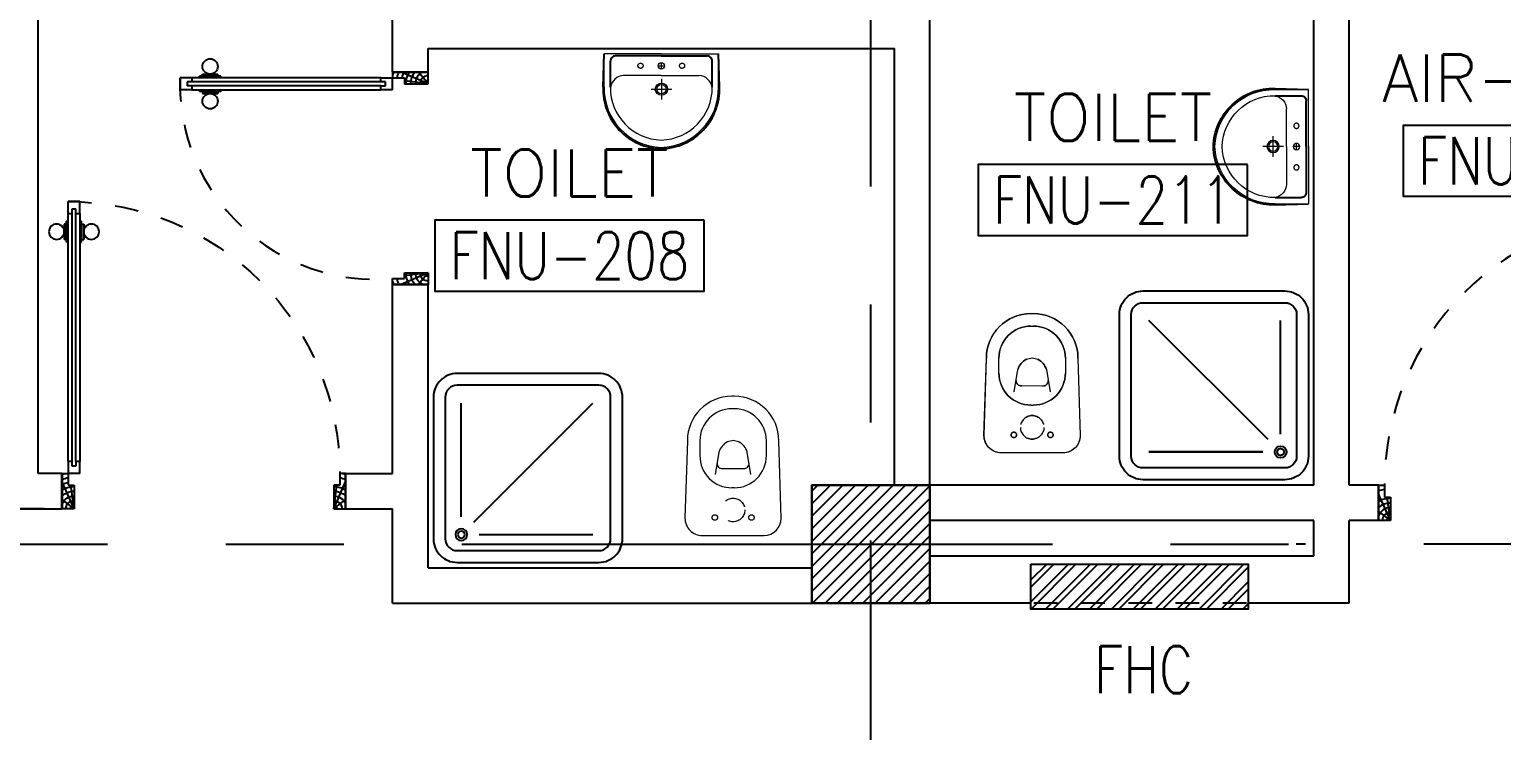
# Model space of a CAD drawing. Extents: x 88852.7 to 88945.7, y 39921.6 to 40001.1.
# Drawn here: x 88871.61 to 88877.84, y 39979.31 to 39982.28 of the extents above; entities that cross this region are included whole.
import ezdxf
from ezdxf.enums import TextEntityAlignment as Align

# ---------------------------------------------------------------- set-up
doc = ezdxf.new("R2010")
doc.units = 0
doc.header["$MEASUREMENT"] = 0
for name, pattern in [('CENTERX2', [4, 2.5, -0.5, 0.5, -0.5]), ('DASHED', [0.75, 0.5, -0.25]), ('HIDDEN', [0.375, 0.25, -0.125]), ('HIDDEN2', [0.1875, 0.125, -0.0625])]:
    doc.linetypes.add(name, pattern=pattern)
doc.layers.get('0').update_dxf_attribs({"linetype": 'CONTINUOUS'})
for name, color, linetype in [('AXES', 11, 'CENTERX2'), ('COL', 2, 'CONTINUOUS'), ('DOOR', 7, 'CONTINUOUS'), ('FHC', 4, 'CONTINUOUS'), ('FIX', 3, 'CONTINUOUS'), ('HAT', 8, 'CONTINUOUS'), ('RM-BOX', 4, 'CONTINUOUS'), ('RM-NAME', 2, 'CONTINUOUS'), ('RM-NO', 2, 'CONTINUOUS'), ('WALL', 4, 'CONTINUOUS')]:
    doc.layers.add(name, color=color, linetype=linetype)
doc.styles.add('ROMANS', font='ROMANS.shx', dxfattribs={"width": 0.6})

# ---------------------------------------------------------------- blocks, each defined once
blk = doc.blocks.new('WC1')
at = {"layer": 'FIX', "lineweight": 20}
for p, q in [((-210, 203.8), (-538, 193.8)), ((-475, 140.8), (-538, 140.8)), ((-137, 0), (-137, 130.8)), ((-394.8, 75.7), (-490.4, 60.1)), ((-727, 4.8), (-727, -4.8)), ((-674, 4.8), (-674, -4.8)), ((-533.7, 24.2), (-539.5, 0)), ((-539.5, 0), (-533.7, -24.2)), ((-339, 4.8), (-339, -4.8)), ((-137, -130.8), (-137, 0)), ((-490.4, -60.1), (-394.8, -75.7)), ((-538, -140.8), (-475, -140.8)), ((-538, -193.8), (-210, -203.8)), ((-213.2, -203.8), (-210, -203.8))]:
    blk.add_line(p, q, dxfattribs=at)
at = {"layer": 'FIX', "linetype": 'Continuous', "lineweight": 20}
blk.add_line((-420.1, -47.3), (-420.4, 44.6), dxfattribs=at)
at = {"layer": 'FIX', "linetype": 'HIDDEN', "lineweight": 20, "ltscale": 0.05}
for centre in [(-213.2, 77.5), (-213.2, -77.5)]:
    blk.add_circle(centre, 11.6, dxfattribs=at)
at = {"layer": 'FIX', "linetype": 'HIDDEN2', "lineweight": 20, "ltscale": 0.3}
blk.add_circle((-245, 0), 49.8, dxfattribs=at)
at = {"layer": 'FIX', "lineweight": 20}
for centre, radius, start, end in [((-538, 4.8), 189, 90, 180), ((-210, 130.8), 73, 360, 90), ((-538, 4.8), 136, 90, 180), ((-475, 4.8), 136, 360, 90), ((-473, -6.9), 68.2, 128.92417, 152.84682), ((-464.4, -17.6), 82, 108.49595, 128.92417), ((-538, -4.8), 189, 180, 270), ((-538, -4.8), 136, 180, 270), ((-473, 6.9), 68.2, 207.15318, 231.07583), ((-464.4, 17.6), 82, 231.07583, 251.50405), ((-475, -4.8), 136, 270, 0), ((-210, -130.8), 73, 270, 0)]:
    blk.add_arc(centre, radius, start, end, dxfattribs=at)
at = {"layer": 'FIX', "linetype": 'Continuous', "lineweight": 20}
for centre, start, end in [((-442.7, 45.5), 357.66621, 91.61215), ((-442.4, -45.6), 268.38785, 2.33379)]:
    blk.add_arc(centre, 22.3, start, end, dxfattribs=at)
blk = doc.blocks.new('LAV1')
at = {"layer": 'FIX', "linetype": 'DASHED', "lineweight": 20, "ltscale": 0.05}
for p, q in [((49.5, 220), (-50.5, 220)), ((-0.5, 170), (-0.5, 270)), ((-0.5, 170), (-0.5, 270))]:
    blk.add_line(p, q, dxfattribs=at)
at = {"layer": 'FIX', "linetype": 'ByBlock', "ltscale": 0.3}
for p, q in [((-280, 210), (-275, 50)), ((-245, 210), (-245, 85)), ((245, 210), (245, 85)), ((280, 210), (275, 50)), ((0, 60), (-220.2, 60)), ((0, 60), (220.2, 60))]:
    blk.add_line(p, q, dxfattribs=at)
at = {"layer": 'FIX', "linetype": 'Continuous', "lineweight": 20}
for p, q in [((-275, 210), (-275, 50)), ((0, 155), (-181.4, 155)), ((0, 155), (181.4, 155)), ((275, 210), (275, 50)), ((0, 50), (-275, 50)), ((0, 50), (-252.5, 50)), ((0, 50), (275, 50)), ((0, 50), (252.5, 50))]:
    blk.add_line(p, q, dxfattribs=at)
at = {"layer": 'FIX', "lineweight": 20}
for p, q in [((15.6, 107.5), (-15.5, 107.5)), ((0, 92), (0, 123))]:
    blk.add_line(p, q, dxfattribs=at)
for centre, radius in [((-0.5, 220), 29.5), ((-0.5, 220), 22.5), ((0, 107.5), 15.5)]:
    blk.add_circle(centre, radius, dxfattribs=at)
at = {"layer": 'FIX', "linetype": 'HIDDEN', "lineweight": 20, "ltscale": 0.05}
for centre in [(-100, 107.5), (100, 107.5)]:
    blk.add_circle(centre, 12.4, dxfattribs=at)
at = {"layer": 'FIX', "linetype": 'ByBlock', "ltscale": 0.3}
for centre, radius, start, end in [((6.9, 220), 287, 91.37765, 182.00641), ((-6.9, 220), 287, 357.99359, 88.62235), ((-220.1, 84.9), 24.9, 179.70214, 269.94861), ((220.1, 84.9), 24.9, 270.05139, 0.29786)]:
    blk.add_arc(centre, radius, start, end, dxfattribs=at)
at = {"layer": 'FIX', "linetype": 'Continuous', "lineweight": 20}
for centre, radius, start, end in [((8.4, 216.7), 283.4, 91.6988, 181.35097), ((-8.4, 216.7), 283.4, 358.64903, 88.3012), ((7.6, 212.5), 252.7, 91.73281, 180.48842), ((-7.6, 212.5), 252.7, 359.51158, 88.26719), ((-179.2, 221.8), 66.9, 190.20056, 268.07863), ((179.2, 221.8), 66.9, 271.92137, 349.79944)]:
    blk.add_arc(centre, radius, start, end, dxfattribs=at)
blk = doc.blocks.new('SHR1')
at = {"layer": 'FIX'}
for p, q in [((-195.7, 195.7), (-700, 700)), ((-142.7, 217.7), (-142.7, 700)), ((-217.7, 142.7), (-700, 142.7))]:
    blk.add_line(p, q, dxfattribs=at)
for points in [[(-825, 125), (-825, 725, -0.414214), (-725, 825), (-125, 825, -0.414214), (-25, 725), (-25, 125, -0.414214), (-125, 25), (-725, 25, -0.414214)], [(-775, 125), (-775, 725, -0.414214), (-725, 775), (-125, 775, -0.414214), (-75, 725), (-75, 125, -0.414214), (-125, 75), (-725, 75, -0.414214)]]:
    blk.add_lwpolyline(points, format="xyb", close=True, dxfattribs=at)
for radius in [25, 15]:
    blk.add_circle((-142.7, 142.7), radius, dxfattribs=at)
blk = doc.blocks.new('DOOR90')
at = {"layer": 'DOOR', "linetype": 'ByBlock'}
for p, q in [((0, 0), (-150, 0)), ((-200, -25), (-1000, -25)), ((-200, -42), (-1000, -42)), ((-200, -58), (-1000, -58)), ((-1000, -75), (-200, -75))]:
    blk.add_line(p, q, dxfattribs=at)
at = {"layer": 'DOOR', "color": 0, "linetype": 'ByBlock'}
for p, q in [((-150, 0), (-150, -25)), ((-150, 0), (0, 0)), ((0, -50), (0, 0)), ((-1050, -25), (-1050, -75)), ((-1050, -75), (-1050, -25)), ((-1000, -25), (-1050, -25)), ((-1020, -42), (-1020, -58)), ((-1000, -42), (-1020, -42)), ((-1000, -58), (-1020, -58)), ((-1000, -25), (-1000, -42)), ((-1000, -58), (-1000, -75)), ((-967.6, -25), (-967.6, -17.8)), ((-877.6, -17.8), (-967.6, -17.8)), ((-955, -17.8), (-955, -8.8)), ((-955, -8.8), (-890.2, -8.8)), ((-955, -17.8), (-890.2, -17.8)), ((-890.2, -17.8), (-890.2, -8.8)), ((-877.6, -25), (-877.6, -17.8)), ((-200, -42), (-200, -25)), ((-200, -25), (-150, -25)), ((-180, -42), (-200, -42)), ((-200, -75), (-200, -58)), ((-200, -58), (-180, -58)), ((-180, -58), (-180, -42)), ((-150, -75), (-150, -25)), ((-150, -25), (-100, -25)), ((-100, -25), (-100, -50)), ((-100, -50), (0, -50)), ((-1000, -75), (-1050, -75)), ((-967.6, -75), (-967.6, -82.2)), ((-877.6, -82.2), (-967.6, -82.2)), ((-955, -82.2), (-955, -91.2)), ((-955, -82.2), (-890.2, -82.2)), ((-955, -91.2), (-890.2, -91.2)), ((-890.2, -82.2), (-890.2, -91.2)), ((-877.6, -75), (-877.6, -82.2)), ((-150, -75), (-200, -75)), ((-100, -850), (0, -850)), ((-100, -875), (-100, -850)), ((0, -850), (0, -900)), ((-150, -900), (-150, -875)), ((-150, -875), (-100, -875)), ((0, -900), (-150, -900)), ((-150, -900), (0, -900))]:
    blk.add_line(p, q, dxfattribs=at)
at = {"layer": 'DOOR', "color": 9, "linetype": 'ByBlock'}
for p, q in [((0, -50), (-113.7, 0)), ((0, -50), (-40.1, 0)), ((0, -50), (-100, -36.6)), ((0, -850), (-113.7, -900)), ((0, -850), (-100, -863.4)), ((0, -850), (-40.1, -900))]:
    blk.add_line(p, q, dxfattribs=at)
at = {"layer": 'DOOR', "color": 0, "linetype": 'ByBlock'}
for centre in [(-922.6, 23.5), (-922.6, -123.5)]:
    blk.add_circle(centre, 32.4, dxfattribs=at)
at = {"layer": 'DOOR', "color": 9, "linetype": 'ByBlock'}
for centre, radius, start, end in [((0, -50), 74.4, 137.77643, 180), ((0, -50), 54.4, 113.20738, 180), ((0, -50), 154.4, 161.10529, 166.28577), ((0, -50), 134.4, 158.15985, 169.28002), ((0, -50), 114.4, 154.08384, 167.37743), ((0, -50), 94.4, 148.01819, 180), ((0, -50), 34.4, 90, 180), ((0, -50), 14.4, 90, 180), ((0, -850), 94.4, 180, 211.98181), ((0, -850), 74.4, 180, 222.22357), ((0, -850), 54.4, 180, 246.79262), ((0, -850), 34.4, 180, 270), ((0, -850), 14.4, 180, 270), ((0, -850), 154.4, 193.71423, 198.89471), ((0, -850), 134.4, 190.71998, 201.84015)]:
    blk.add_arc(centre, radius, start, end, dxfattribs=at)
at = {"layer": 'DOOR', "linetype": 'HIDDEN', "ltscale": 0.5}
blk.add_arc((-222.2, -50), 828.2, 178.27012, 275.00304, dxfattribs=at)
blk = doc.blocks.new('RM1')
at = {"layer": 'RM-BOX'}
blk.add_lwpolyline([(569.9, -200), (-569.9, -200), (-569.9, -500), (569.9, -500)], close=True, dxfattribs=at)
at = {"layer": 'RM-NAME', "style": 'ROMANS'}
for tag, p in [('ROOMNAME1', (0, 323.8)), ('ROOMNAME2', (0, 0))]:
    blk.add_attdef(tag, text='', height=200, dxfattribs=at).set_placement(p, align=Align.MIDDLE)
at = {"layer": 'RM-NO', "style": 'ROMANS', "width": 0.8}
blk.add_attdef('ROOMNO', text='', height=200, dxfattribs=at).set_placement((0, -350), align=Align.MIDDLE)
blk = doc.blocks.new('DOOR100')
at = {"layer": 'DOOR', "color": 0, "linetype": 'ByBlock'}
for p, q in [((-76.1, 1251.1), (-76.1, 1301.1)), ((-76.1, 1301.1), (-26.1, 1301.1)), ((-26.1, 1301.1), (-76.1, 1301.1)), ((-59.1, 1251.1), (-76.1, 1251.1)), ((-59.1, 1251.1), (-59.1, 1271.1)), ((-43.1, 1271.1), (-59.1, 1271.1)), ((-43.1, 1251.1), (-43.1, 1271.1)), ((-26.1, 1251.1), (-43.1, 1251.1)), ((-26.1, 1251.1), (-26.1, 1301.1)), ((-92.3, 1206.1), (-92.3, 1141.3)), ((-83.3, 1206.1), (-92.3, 1206.1)), ((-83.3, 1128.7), (-83.3, 1218.7)), ((-76.1, 1218.7), (-83.3, 1218.7)), ((-83.3, 1206.1), (-83.3, 1141.3)), ((-26.1, 1218.7), (-18.9, 1218.7)), ((-18.9, 1128.7), (-18.9, 1218.7)), ((-18.9, 1206.1), (-18.9, 1141.3)), ((-18.9, 1206.1), (-9.9, 1206.1)), ((-9.9, 1206.1), (-9.9, 1141.3)), ((-83.3, 1141.3), (-92.3, 1141.3)), ((-76.1, 1128.7), (-83.3, 1128.7)), ((-26.1, 1128.7), (-18.9, 1128.7)), ((-18.9, 1141.3), (-9.9, 1141.3)), ((-76.1, 200), (-59.1, 200)), ((-76.1, 150), (-76.1, 200)), ((-59.1, 200), (-59.1, 180)), ((-43.1, 200), (-26.1, 200)), ((-43.1, 180), (-43.1, 200)), ((-26.1, 200), (-26.1, 150)), ((-1201.1, 0), (-1201.1, 150)), ((-1201.1, 150), (-1176.1, 150)), ((-1201.1, 150), (-1201.1, 0)), ((-1176.1, 150), (-1176.1, 100)), ((-76.1, 150), (-26.1, 150)), ((-59.1, 180), (-43.1, 180)), ((-1.1, 150), (-26.1, 150)), ((-26.1, 150), (-26.1, 100)), ((-1.1, 150), (-1.1, 0)), ((-1176.1, 100), (-1151.1, 100)), ((-1151.1, 100), (-1151.1, 0)), ((-51.1, 100), (-51.1, 0)), ((-26.1, 100), (-51.1, 100)), ((-1151.1, 0), (-1201.1, 0)), ((-51.1, 0), (-1.1, 0))]:
    blk.add_line(p, q, dxfattribs=at)
at = {"layer": 'DOOR', "linetype": 'ByBlock'}
for p, q in [((-76.1, 1251.1), (-76.1, 200)), ((-59.1, 200), (-59.1, 1251.1)), ((-43.1, 200), (-43.1, 1251.1)), ((-26.1, 200), (-26.1, 1251.1))]:
    blk.add_line(p, q, dxfattribs=at)
at = {"layer": 'DOOR', "color": 9, "linetype": 'ByBlock'}
for p, q in [((-1151.1, 0), (-1201.1, 113.7)), ((-1151.1, 0), (-1164.4, 100)), ((-51.1, 0), (-1.1, 113.7)), ((-51.1, 0), (-37.7, 100)), ((-1151.1, 0), (-1201.1, 40.1)), ((-51.1, 0), (-1.1, 40.1))]:
    blk.add_line(p, q, dxfattribs=at)
at = {"layer": 'DOOR', "color": 0, "linetype": 'ByBlock'}
for centre in [(-124.6, 1173.7), (22.5, 1173.7)]:
    blk.add_circle(centre, 32.4, dxfattribs=at)
at = {"layer": 'DOOR', "linetype": 'HIDDEN', "ltscale": 0.5}
blk.add_arc((-26.8, 151.9), 1149.2, 89.96096, 180.09315, dxfattribs=at)
at = {"layer": 'DOOR', "color": 9, "linetype": 'ByBlock'}
for centre, radius, start, end in [((-1151.1, 0), 154.4, 103.71423, 108.89471), ((-1151.1, 0), 134.4, 100.71998, 111.84015), ((-51.1, 0), 134.4, 68.15985, 79.28002), ((-51.1, 0), 154.4, 71.10529, 76.28577), ((-1151.1, 0), 94.4, 90, 121.98181), ((-1151.1, 0), 74.4, 90, 132.22357), ((-51.1, 0), 94.4, 58.01819, 90), ((-51.1, 0), 74.4, 47.77643, 90), ((-51.1, 0), 114.4, 64.08384, 77.37743), ((-1151.1, 0), 54.4, 90, 156.79262), ((-1151.1, 0), 34.4, 90, 180), ((-1151.1, 0), 14.4, 90, 180), ((-51.1, 0), 54.4, 23.20738, 90), ((-51.1, 0), 34.4, 0, 90), ((-51.1, 0), 14.4, 0, 90)]:
    blk.add_arc(centre, radius, start, end, dxfattribs=at)
blk = doc.blocks.new('COL50')
at = {"layer": 'COL'}
blk.add_lwpolyline([(-250, 250), (-250, -250), (250, -250), (250, 250)], close=True, dxfattribs=at)
blk = doc.blocks.new('*X518')
at = {"color": 0}
for p, q in [((80579.2, 169939.8), (81029.1, 170389.7)), ((80579.2, 169992.9), (80976.1, 170389.7)), ((80579.2, 170045.9), (80923, 170389.7)), ((80579.2, 170098.9), (80870, 170389.7)), ((80579.2, 170152), (80817, 170389.7)), ((80579.2, 170205), (80763.9, 170389.7)), ((80579.2, 170258), (80710.9, 170389.7)), ((80579.2, 170311.1), (80657.9, 170389.7)), ((80579.2, 170364.1), (80604.9, 170389.7)), ((80582.1, 169889.7), (81079.2, 170386.8)), ((80635.2, 169889.7), (81079.2, 170333.8)), ((80688.2, 169889.7), (81079.2, 170280.7)), ((80741.2, 169889.7), (81079.2, 170227.7)), ((80794.3, 169889.7), (81079.2, 170174.7)), ((80847.3, 169889.7), (81079.2, 170121.6)), ((80900.3, 169889.7), (81079.2, 170068.6)), ((80953.4, 169889.7), (81079.2, 170015.6)), ((81006.4, 169889.7), (81079.2, 169962.5)), ((81059.4, 169889.7), (81079.2, 169909.5))]:
    blk.add_line(p, q, dxfattribs=at)

msp = doc.modelspace()

# ---------------------------------------------------------------- hatches: boundary and pattern name
at = {"layer": 'FHC', "linetype": 'ByBlock', "ltscale": 0.3}
h = msp.add_hatch(dxfattribs=at)
h.set_pattern_fill('ANSI32', color=11, scale=0.175, style=0)
h.set_pattern_definition([(45, (88643.651576, 39948.77356), (-0.046403883, 0.046403883), []), (45, (88643.68251, 39948.77356), (-0.046403883, 0.046403883), [])])
h.paths.add_polyline_path([(88876.7678, 39979.8246), (88876.7678, 39980.0146), (88875.8478, 39980.0146), (88875.8478, 39979.8246)])
h.paths.add_polyline_path([(88875.6351, 39979.4034), (88875.6351, 39979.8243), (88875.8976, 39979.8243), (88875.8976, 39979.4034)], flags=9)

# ---------------------------------------------------------------- linework, layer by layer
at = {"layer": 'AXES'}
for p, q in [((88875.1703, 39921.6153), (88875.1703, 40000.4279)), ((88853.4386, 39980.0996), (88876.9703, 39980.0996)), ((88945.0103, 39980.0996), (88876.9703, 39980.0996))]:
    msp.add_line(p, q, dxfattribs=at)
at = {"layer": 'FHC', "color": 250, "linetype": 'HIDDEN', "ltscale": 0.25}
msp.add_line((88876.7602, 39979.8496), (88875.8541, 39979.8496), dxfattribs=at)
at = {"layer": 'FHC', "linetype": 'ByBlock', "ltscale": 0.3}
msp.add_lwpolyline([(88875.8478, 39980.0146), (88876.7678, 39980.0146), (88876.7678, 39979.8246), (88875.8478, 39979.8246)], close=True, dxfattribs=at)
at = {"layer": 'FIX', "lineweight": 20}
for p, q in [((88875.8479, 39981.0766), (88875.8576, 39981.0766)), ((88875.8479, 39981.0236), (88875.8576, 39981.0236)), ((88875.6489, 39980.5596), (88875.6589, 39980.8876)), ((88875.7119, 39980.8246), (88875.7119, 39980.8876)), ((88875.7771, 39980.7444), (88875.7926, 39980.8399)), ((88875.8285, 39980.8832), (88875.8528, 39980.8891)), ((88875.8528, 39980.8891), (88875.877, 39980.8832)), ((88875.9129, 39980.8399), (88875.9284, 39980.7444)), ((88875.9936, 39980.8876), (88875.9936, 39980.8246)), ((88876.0466, 39980.8876), (88876.0566, 39980.5596)), ((88875.8479, 39980.6886), (88875.8576, 39980.6886))]:
    msp.add_line(p, q, dxfattribs=at)
at = {"layer": 'FIX'}
for p, q in [((88876.8515, 39980.5433), (88876.3473, 39981.0476)), ((88876.9046, 39980.5652), (88876.9046, 39981.0476)), ((88876.8296, 39980.4902), (88876.3473, 39980.4902))]:
    msp.add_line(p, q, dxfattribs=at)
at = {"layer": 'FIX', "linetype": 'Continuous', "lineweight": 20}
msp.add_line((88875.9001, 39980.7697), (88875.8081, 39980.77), dxfattribs=at)
at = {"layer": 'FIX'}
for points in [[(88876.2223, 39980.4726), (88876.2223, 39981.0726, -0.414214), (88876.3223, 39981.1726), (88876.9223, 39981.1726, -0.414214), (88877.0223, 39981.0726), (88877.0223, 39980.4726, -0.414214), (88876.9223, 39980.3726), (88876.3223, 39980.3726, -0.414214)], [(88876.2723, 39980.4726), (88876.2723, 39981.0726, -0.414214), (88876.3223, 39981.1226), (88876.9223, 39981.1226, -0.414214), (88876.9723, 39981.0726), (88876.9723, 39980.4726, -0.414214), (88876.9223, 39980.4226), (88876.3223, 39980.4226, -0.414214)]]:
    msp.add_lwpolyline(points, format="xyb", close=True, dxfattribs=at)
at = {"layer": 'FIX', "lineweight": 20}
msp.add_lwpolyline([(88876.0566, 39980.5627), (88876.0566, 39980.5596, -0.414214), (88875.9836, 39980.4866), (88875.8528, 39980.4866), (88875.7219, 39980.4866, -0.414214), (88875.6489, 39980.5596)], format="xyb", dxfattribs=at)
at = {"layer": 'FIX', "color": 22, "linetype": 'HIDDEN2', "lineweight": 20, "ltscale": 0.3}
msp.add_circle((88875.8528, 39980.5946), 0.0498, dxfattribs=at)
at = {"layer": 'FIX', "color": 97, "linetype": 'HIDDEN', "lineweight": 20, "ltscale": 0.05}
for centre in [(88875.7753, 39980.5627), (88875.9303, 39980.5627)]:
    msp.add_circle(centre, 0.0116, dxfattribs=at)
at = {"layer": 'FIX'}
for radius in [0.025, 0.015]:
    msp.add_circle((88876.9046, 39980.4902), radius, dxfattribs=at)
at = {"layer": 'FIX', "lineweight": 20}
for centre, radius, start, end in [((88875.8479, 39980.8876), 0.189, 90, 180), ((88875.8576, 39980.8876), 0.189, 0, 90), ((88875.8479, 39980.8876), 0.136, 90, 180), ((88875.8576, 39980.8876), 0.136, 0, 90), ((88875.8704, 39980.8139), 0.082, 141.07583, 161.50405), ((88875.8596, 39980.8226), 0.0682, 117.15318, 141.07583), ((88875.8459, 39980.8226), 0.0682, 38.92417, 62.84682), ((88875.8351, 39980.8139), 0.082, 18.49595, 38.92417), ((88875.8479, 39980.8246), 0.136, 180, 270), ((88875.8576, 39980.8246), 0.136, 270, 0)]:
    msp.add_arc(centre, radius, start, end, dxfattribs=at)
at = {"layer": 'FIX', "linetype": 'Continuous', "lineweight": 20}
for centre, start, end in [((88875.8072, 39980.7922), 178.38785, 272.33379), ((88875.8983, 39980.7919), 267.66621, 1.61215)]:
    msp.add_arc(centre, 0.0223, start, end, dxfattribs=at)
at = {"layer": 'WALL'}
for p, q in [((88871.6453, 39980.3996), (88871.6453, 39987.0496)), ((88875.4203, 39980.3496), (88875.4203, 39982.3996)), ((88877.0453, 39980.3496), (88877.0453, 39982.3996)), ((88877.1953, 39980.3496), (88877.1953, 39982.3996)), ((88873.1453, 39982.0996), (88873.1453, 39982.3496)), ((88873.2953, 39982.0996), (88873.2953, 39982.1996)), ((88875.2703, 39980.3496), (88875.2703, 39982.1996)), ((88873.1453, 39980.3996), (88873.1453, 39981.1996)), ((88873.2953, 39979.9996), (88873.2953, 39981.1996)), ((88871.7453, 39980.2496), (88871.7453, 39980.3996)), ((88872.9453, 39980.2496), (88872.9453, 39980.3996)), ((88872.9453, 39980.3996), (88873.1453, 39980.3996)), ((88877.3203, 39980.3496), (88877.1953, 39980.3496)), ((88877.3203, 39980.1996), (88877.3203, 39980.3496)), ((88877.3203, 39980.1996), (88877.3203, 39980.3496)), ((88872.9453, 39980.2496), (88873.1453, 39980.2496)), ((88873.1453, 39979.8496), (88873.1453, 39980.2496)), ((88877.0453, 39980.0496), (88877.0453, 39980.1996)), ((88877.3203, 39980.1996), (88877.1953, 39980.1996)), ((88877.1953, 39979.8496), (88877.1953, 39980.1996)), ((88877.0453, 39980.0496), (88875.4203, 39980.0496)), ((88873.1453, 39979.8496), (88874.9203, 39979.8496)), ((88875.8478, 39979.8496), (88875.4203, 39979.8496)), ((88877.1953, 39979.8496), (88876.7678, 39979.8496))]:
    msp.add_line(p, q, dxfattribs=at)
at = {"layer": 'WALL', "linetype": 'ByBlock'}
for p, q in [((88873.2953, 39982.1996), (88875.2703, 39982.1996)), ((88874.0627, 39982.1996), (88875.2703, 39982.1996)), ((88873.1453, 39982.0996), (88873.2953, 39982.0996)), ((88873.1453, 39981.1996), (88873.2953, 39981.1996)), ((88871.7453, 39980.3996), (88871.6453, 39980.3996)), ((88877.0453, 39980.3496), (88875.4203, 39980.3496)), ((88871.6703, 39980.2496), (88871.3953, 39980.2496)), ((88871.4703, 39980.2496), (88871.7453, 39980.2496)), ((88877.0453, 39980.1996), (88875.4203, 39980.1996)), ((88873.2953, 39979.9996), (88874.9203, 39979.9996))]:
    msp.add_line(p, q, dxfattribs=at)

# ---------------------------------------------------------------- block references
at = {"layer": 'COL', "xscale": -0.001000000003841706, "yscale": 0.000999999996565748, "zscale": 0.001, "rotation": 180}
msp.add_blockref('COL50', (88875.1703, 39980.0996), dxfattribs=at)
at = {"layer": 'COL', "xscale": 0.001000000003841706, "yscale": 0.000999999996565748, "zscale": 0.001}
msp.add_blockref('COL50', (88875.1703, 39980.0996), dxfattribs=at)
msp.add_blockref('COL50', (88875.1703, 39980.0996), dxfattribs=at)
at = {"layer": 'DOOR', "color": 0, "linetype": 'ByBlock', "yscale": 0.000999999996565748, "zscale": 0.001}
for name, p, xscale in [('DOOR90', (88873.2953, 39982.0996), 0.001000000003841706), ('DOOR100', (88871.7453, 39980.2496), -0.001000000003841706), ('DOOR100', (88878.5203, 39980.1996), 0.001000000003841706)]:
    msp.add_blockref(name, p, dxfattribs=dict(at, xscale=xscale))
at = {"layer": 'FIX'}
for name, p, xscale, yscale, zscale, rotation in [('LAV1', (88874.2828, 39982.2206), 0.0008800000068731606, 0.000879999999597203, 0.0008800000000000001, 180), ('LAV1', (88877.0663, 39981.7836), -0.000879999999597203, 0.000879999999597203, 0.0008800000000000001, 90), ('WC1', (88875.8528, 39980.3496), -0.000999999996565748, 0.000999999996565748, 0.001, 90), ('WC1', (88875.8528, 39980.3496), -0.000999999996565748, 0.000999999996565748, 0.001, 90), ('WC1', (88874.5868, 39979.9996), 0.000999999996565748, 0.000999999996565748, 0.001, 270)]:
    msp.add_blockref(name, p, dxfattribs=dict(at, xscale=xscale, yscale=yscale, zscale=zscale, rotation=rotation))
at = {"layer": 'HAT', "xscale": 0.001000000003841706, "yscale": 0.000999999996565748, "zscale": 0.001}
msp.add_blockref('*X518', (88794.341, 39809.9598), dxfattribs=at)
at = {"layer": 'RM-NO', "xscale": 0.001000000003841706, "yscale": 0.000999999996565748, "zscale": 0.001}
for p, values in [((88877.9939, 39982.0734), {'ROOMNO': 'FNU-210', 'ROOMNAME2': 'AIR-LOCK'}), ((88876.1945, 39981.9078), {'ROOMNO': 'FNU-211', 'ROOMNAME2': 'TOILET'}), ((88873.8937, 39981.6718), {'ROOMNO': 'FNU-208', 'ROOMNAME2': 'TOILET'})]:
    msp.add_blockref('RM1', p, dxfattribs=at).add_auto_attribs(values)
at = {"layer": 'WALL', "yscale": 0.000999999996565748, "zscale": 0.001}
for p, xscale in [((88877.0473, 39980.3476), 0.001000000003841706), ((88873.2933, 39979.9976), -0.001000000003841706)]:
    msp.add_blockref('SHR1', p, dxfattribs=dict(at, xscale=xscale))

# ---------------------------------------------------------------- texts
at = {"layer": 'FHC', "style": 'ROMANS', "width": 0.8}
msp.add_text('FHC', height=0.2, dxfattribs=at).set_placement((88876.1149, 39979.4685))

doc.saveas('drawing.dxf')
